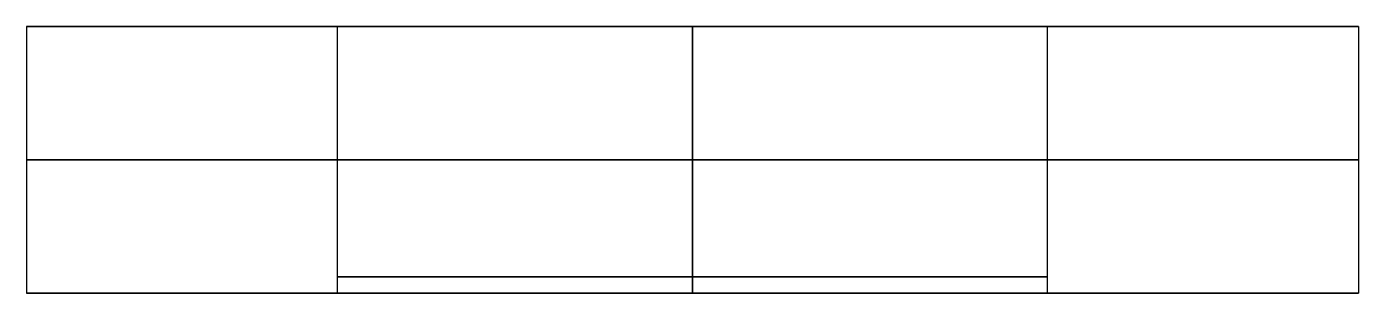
# Model space of a CAD drawing. Header units: millimetres. Extents: x 8.5 to 23.5, y -100.7 to -97.7.
import ezdxf

# ---------------------------------------------------------------- set-up
doc = ezdxf.new("R2010")
doc.units = ezdxf.units.MM
doc.layers.add('Défaut', color=178, linetype='Continuous', true_color=0x000000)

msp = doc.modelspace()

# ---------------------------------------------------------------- linework, layer by layer
at = {"layer": 'Défaut'}
for points in [[(8.5, -97.684), (8.5, -100.684)], [(12, -97.684), (8.5, -97.684)], [(12, -100.684), (12, -97.684)], [(16, -97.684), (16, -100.684)], [(16, -100.684), (16, -97.684)], [(16, -97.684), (16, -100.684)], [(16, -100.684), (16, -97.684)], [(20, -97.684), (23.5, -97.684)], [(20, -100.684), (20, -97.684)], [(23.5, -97.684), (23.5, -100.684)], [(8.5, -100.684), (12, -100.684)], [(23.5, -100.684), (20, -100.684)]]:
    msp.add_lwpolyline(points, dxfattribs=at)
at = {"layer": 'Défaut', "extrusion": (1, 0, 0)}
for points in [[(-97.684, 34), (-97.684, 37.5)], [(-97.684, 26), (-97.684, 22.5)], [(-100.684, 37.5), (-100.684, 34)], [(-100.684, 22.5), (-100.684, 26)]]:
    msp.add_lwpolyline(points, dxfattribs=at)
at = {"layer": 'Défaut', "extrusion": (0, 1, 0)}
for centre in [(-16, 30, -97.684), (-16, 30, -100.684)]:
    msp.add_circle(centre, 7.5, dxfattribs=at)
at = {"layer": 'Défaut', "extrusion": (0, -1, 1.32297e-16)}
msp.add_circle((16, 30, 97.684), 4, dxfattribs=at)
at = {"layer": 'Défaut', "extrusion": (0, 1, -1.32297e-16)}
for centre, radius in [((-16, 30, -99.184), 7.5), ((-16, 30, -100.684), 4)]:
    msp.add_circle(centre, radius, dxfattribs=at)
at = {"layer": 'Défaut', "extrusion": (0, -1, 0)}
msp.add_circle((16, 30, 100.5), 4, dxfattribs=at)

doc.saveas('drawing.dxf')
